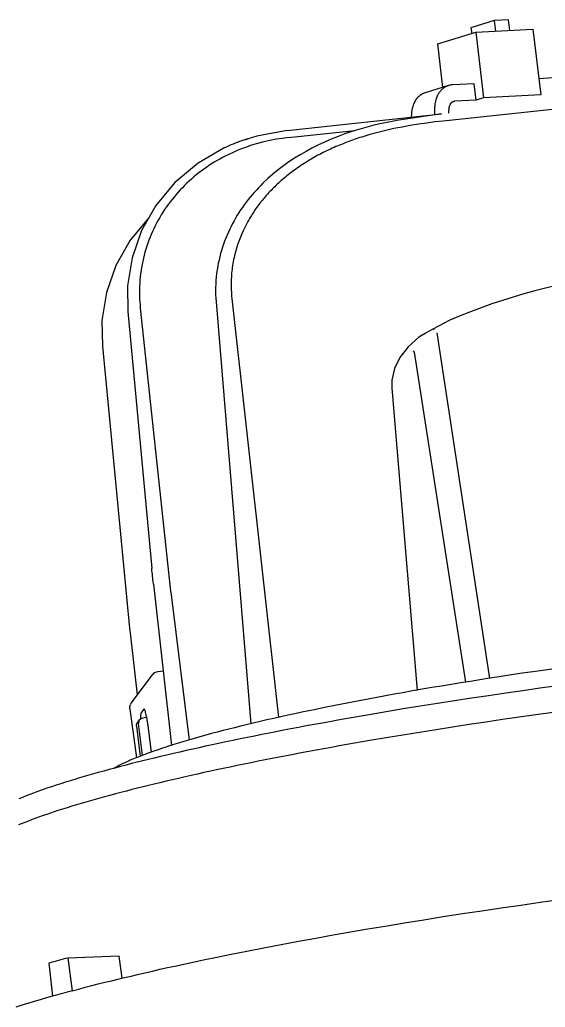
# Model space of a CAD drawing. Header units: millimetres. Extents: x 14 to 828, y 15 to 581.
# Drawn here: x 490.47 to 498.06, y 370.4 to 384.65 of the extents above; entities that cross this region are included whole.
import ezdxf

# ---------------------------------------------------------------- set-up
doc = ezdxf.new("R2010")
doc.units = ezdxf.units.MM
doc.header["$LTSCALE"] = 0.2
doc.layers.add('1_シンボル', color=2, linetype='Continuous')

msp = doc.modelspace()

# ---------------------------------------------------------------- linework, layer by layer
at = {"layer": '1_シンボル', "color": 7}
for points in [[(497.549, 384.495), (497.531, 384.649), (497.325, 384.639), (496.99, 384.535), (497, 384.451)], [(497.325, 384.639), (497.343, 384.485)], [(496.584, 383.674), (496.51, 384.3), (497.061, 384.47), (497.173, 383.522), (497.065, 383.489), (497.037, 383.726), (496.724, 383.71), (496.719, 383.709), (496.715, 383.709), (496.71, 383.709), (496.706, 383.708), (496.701, 383.707), (496.697, 383.707), (496.692, 383.706), (496.688, 383.705), (496.683, 383.704), (496.679, 383.703), (496.664, 383.699), (496.66, 383.698), (496.656, 383.697), (496.653, 383.695), (496.649, 383.694), (496.645, 383.692), (496.641, 383.691), (496.638, 383.689), (496.634, 383.688), (496.63, 383.686), (496.627, 383.684), (496.623, 383.682), (496.62, 383.68), (496.616, 383.679), (496.613, 383.677), (496.609, 383.674), (496.606, 383.672), (496.603, 383.67), (496.599, 383.668), (496.596, 383.666), (496.593, 383.663), (496.587, 383.659), (496.581, 383.654), (496.575, 383.649), (496.569, 383.644), (496.563, 383.638), (496.558, 383.633), (496.553, 383.627), (496.548, 383.621), (496.543, 383.615), (496.538, 383.609), (496.534, 383.603), (496.53, 383.598), (496.526, 383.592), (496.522, 383.586), (496.519, 383.58), (496.515, 383.574), (496.512, 383.567), (496.508, 383.561), (496.505, 383.555), (496.502, 383.549), (496.5, 383.543), (496.497, 383.537), (496.495, 383.531), (496.493, 383.525), (496.491, 383.519), (496.489, 383.513), (496.487, 383.507), (496.485, 383.501), (496.483, 383.495), (496.481, 383.489), (496.479, 383.478), (496.476, 383.467), (496.474, 383.456), (496.472, 383.446), (496.47, 383.435), (496.469, 383.424), (496.467, 383.413), (496.466, 383.402), (496.465, 383.391), (496.464, 383.379), (496.464, 383.369), (496.463, 383.359), (496.463, 383.349), (496.463, 383.339), (496.463, 383.329), (496.463, 383.319), (496.463, 383.309), (496.464, 383.299), (496.464, 383.289), (496.465, 383.279)], [(497.061, 384.47), (497.885, 384.513), (497.997, 383.565), (497.173, 383.522)], [(497.969, 383.802), (499.213, 383.888), (499.24, 383.658)], [(496.664, 383.699), (496.329, 383.595), (496.322, 383.593), (496.316, 383.591), (496.31, 383.589), (496.304, 383.586), (496.298, 383.583), (496.292, 383.581), (496.286, 383.578), (496.28, 383.574), (496.274, 383.571), (496.269, 383.567), (496.263, 383.564), (496.258, 383.56), (496.253, 383.556), (496.248, 383.552), (496.243, 383.548), (496.238, 383.544), (496.233, 383.539), (496.228, 383.535), (496.224, 383.53), (496.219, 383.525), (496.215, 383.521), (496.211, 383.516), (496.207, 383.511), (496.204, 383.507), (496.2, 383.502), (496.196, 383.497), (496.193, 383.492), (496.19, 383.487), (496.186, 383.481), (496.183, 383.476), (496.18, 383.471), (496.178, 383.466), (496.175, 383.461), (496.173, 383.457), (496.17, 383.451), (496.168, 383.446), (496.166, 383.441), (496.163, 383.436), (496.161, 383.431), (496.159, 383.426), (496.156, 383.417), (496.153, 383.407), (496.15, 383.398), (496.147, 383.388), (496.144, 383.379), (496.142, 383.369), (496.14, 383.36), (496.138, 383.35), (496.136, 383.34), (496.135, 383.331), (496.133, 383.322), (496.132, 383.313), (496.131, 383.305), (496.13, 383.296), (496.13, 383.287), (496.129, 383.278), (496.129, 383.27), (496.128, 383.261), (496.128, 383.252), (496.128, 383.244)], [(498.842, 383.428), (496.589, 383.187), (496.47, 383.174), (496.351, 383.158), (496.232, 383.141), (496.113, 383.122), (495.995, 383.101), (495.877, 383.078), (495.759, 383.052), (495.643, 383.023), (495.527, 382.991), (495.412, 382.957), (495.385, 382.948), (495.358, 382.939), (495.331, 382.93), (495.304, 382.921), (495.278, 382.911), (495.251, 382.902), (495.224, 382.892), (495.198, 382.882), (495.171, 382.872), (495.145, 382.861), (495.118, 382.851), (495.092, 382.84), (495.065, 382.829), (495.039, 382.818), (495.013, 382.806), (494.987, 382.795), (494.96, 382.783), (494.935, 382.771), (494.909, 382.758), (494.883, 382.746), (494.857, 382.733), (494.831, 382.72), (494.806, 382.706), (494.78, 382.693), (494.755, 382.679), (494.73, 382.664), (494.705, 382.65), (494.68, 382.635), (494.655, 382.621), (494.63, 382.606), (494.606, 382.59), (494.581, 382.575), (494.557, 382.56), (494.533, 382.544), (494.509, 382.528), (494.486, 382.512), (494.462, 382.495), (494.439, 382.479), (494.416, 382.462), (494.393, 382.445), (494.372, 382.429), (494.351, 382.412), (494.33, 382.396), (494.31, 382.379), (494.29, 382.362), (494.269, 382.345), (494.249, 382.328), (494.23, 382.311), (494.21, 382.293), (494.191, 382.275), (494.173, 382.258), (494.155, 382.24), (494.137, 382.223), (494.119, 382.205), (494.102, 382.187), (494.085, 382.169), (494.068, 382.151), (494.051, 382.132), (494.034, 382.114), (494.018, 382.095), (494.002, 382.076), (493.987, 382.058), (493.972, 382.039), (493.957, 382.02), (493.942, 382.001), (493.927, 381.982), (493.912, 381.963), (493.898, 381.944), (493.884, 381.924), (493.87, 381.904), (493.857, 381.884), (493.844, 381.864), (493.83, 381.844), (493.818, 381.823), (493.805, 381.803), (493.793, 381.782), (493.78, 381.761), (493.769, 381.74), (493.757, 381.719), (493.746, 381.698), (493.722, 381.652), (493.7, 381.605), (493.679, 381.558), (493.659, 381.511), (493.641, 381.463), (493.624, 381.414), (493.608, 381.365), (493.593, 381.316), (493.58, 381.266), (493.568, 381.216), (493.562, 381.188), (493.557, 381.16), (493.552, 381.132), (493.547, 381.104), (493.543, 381.076), (493.539, 381.048), (493.536, 381.02), (493.533, 380.992), (493.531, 380.964), (493.529, 380.935), (493.527, 380.905), (493.526, 380.874), (493.525, 380.843), (493.525, 380.812), (493.526, 380.781), (493.527, 380.75), (493.529, 380.719), (493.531, 380.688), (493.533, 380.657), (493.536, 380.627)], [(496.671, 383.302), (496.671, 383.307), (496.671, 383.313), (496.671, 383.319), (496.671, 383.325), (496.671, 383.331), (496.672, 383.337), (496.672, 383.343), (496.672, 383.349), (496.673, 383.355), (496.673, 383.36), (496.674, 383.366), (496.675, 383.371), (496.675, 383.376), (496.676, 383.381), (496.677, 383.386), (496.678, 383.391), (496.679, 383.396), (496.681, 383.401), (496.682, 383.406), (496.684, 383.411), (496.692, 383.432), (496.693, 383.433), (496.694, 383.435), (496.695, 383.437), (496.696, 383.439), (496.697, 383.44), (496.699, 383.442), (496.7, 383.444), (496.701, 383.445), (496.702, 383.447), (496.703, 383.449), (496.705, 383.45), (496.706, 383.452), (496.707, 383.453), (496.709, 383.454), (496.71, 383.456), (496.712, 383.457), (496.713, 383.458), (496.714, 383.459), (496.716, 383.46), (496.718, 383.462), (496.719, 383.463), (496.721, 383.464), (496.722, 383.465), (496.724, 383.466), (496.726, 383.466), (496.728, 383.467), (496.729, 383.468), (496.731, 383.469), (496.733, 383.469), (496.735, 383.47)], [(497.065, 383.489), (496.752, 383.473), (496.722, 383.464)], [(496.735, 383.47), (496.752, 383.473)], [(494.333, 383.052), (496.566, 383.29)], [(496.566, 383.29), (495.919, 383.194)], [(495.778, 383.168), (495.675, 383.146), (495.573, 383.121), (495.471, 383.095), (495.37, 383.066), (495.269, 383.035), (495.169, 383.001), (495.07, 382.965), (494.972, 382.926), (494.876, 382.884), (494.78, 382.839), (494.693, 382.796), (494.608, 382.75), (494.524, 382.701), (494.441, 382.65), (494.36, 382.597), (494.281, 382.541), (494.204, 382.482), (494.129, 382.421), (494.056, 382.357), (493.986, 382.291), (493.953, 382.259), (493.921, 382.226), (493.89, 382.192), (493.859, 382.158), (493.829, 382.124), (493.8, 382.089), (493.771, 382.053), (493.743, 382.017), (493.716, 381.98), (493.689, 381.942), (493.663, 381.905), (493.638, 381.866), (493.614, 381.827), (493.591, 381.788), (493.568, 381.748), (493.546, 381.708), (493.525, 381.667), (493.505, 381.626), (493.486, 381.584), (493.468, 381.542), (493.449, 381.499), (493.432, 381.454), (493.416, 381.41), (493.401, 381.365), (493.387, 381.32), (493.374, 381.274), (493.362, 381.228), (493.351, 381.182), (493.341, 381.136), (493.332, 381.089), (493.324, 381.039), (493.317, 380.988), (493.311, 380.937), (493.307, 380.886), (493.304, 380.835), (493.302, 380.784), (493.301, 380.733), (493.302, 380.681), (493.305, 380.63), (493.308, 380.579)], [(495.902, 383.192), (495.778, 383.168)], [(495.919, 383.195), (495.901, 383.192)], [(494.333, 383.052), (493.895, 382.97), (493.77, 382.933)], [(494.356, 382.949), (495.311, 383.051)], [(494.356, 382.949), (494.266, 382.938), (494.176, 382.924), (494.087, 382.907), (493.997, 382.886), (493.909, 382.863), (493.821, 382.837), (493.735, 382.807), (493.649, 382.775), (493.565, 382.74), (493.483, 382.701), (493.442, 382.681), (493.402, 382.66), (493.362, 382.638), (493.322, 382.616), (493.283, 382.593), (493.244, 382.569), (493.206, 382.544), (493.169, 382.518), (493.132, 382.492), (493.095, 382.465), (493.059, 382.438), (493.023, 382.41), (492.988, 382.381), (492.954, 382.351), (492.92, 382.321), (492.887, 382.29), (492.854, 382.258), (492.823, 382.226), (492.791, 382.193), (492.761, 382.16), (492.731, 382.126), (492.701, 382.091), (492.673, 382.056), (492.645, 382.02), (492.618, 381.984), (492.592, 381.947), (492.566, 381.91), (492.541, 381.872), (492.517, 381.833), (492.494, 381.794), (492.472, 381.755), (492.45, 381.715), (492.43, 381.675), (492.41, 381.634), (492.391, 381.593), (492.373, 381.551), (492.355, 381.51), (492.339, 381.467), (492.323, 381.425), (492.309, 381.382), (492.295, 381.339), (492.282, 381.295), (492.27, 381.251), (492.26, 381.207), (492.25, 381.163), (492.24, 381.119), (492.232, 381.074), (492.225, 381.029), (492.219, 380.984), (492.214, 380.939), (492.209, 380.894), (492.206, 380.849), (492.204, 380.803), (492.202, 380.758), (492.202, 380.712), (492.202, 380.667), (492.204, 380.621), (492.206, 380.576), (492.21, 380.531), (492.214, 380.486)], [(493.738, 382.923), (493.735, 382.922)], [(493.768, 382.933), (493.77, 382.933)], [(493.437, 382.804), (493.049, 382.581), (492.714, 382.3), (492.44, 381.971), (492.233, 381.606), (492.096, 381.215), (492.031, 380.808), (492.035, 380.439)], [(492.339, 381.792), (492.067, 381.466), (491.86, 381.102), (491.724, 380.712), (491.661, 380.308), (491.666, 379.939)], [(493.308, 380.579), (493.811, 374.487)], [(493.536, 380.627), (494.21, 374.579)], [(492.036, 380.44), (492.035, 380.439), (492.38, 376.729), (492.38, 376.73)], [(492.214, 380.486), (492.642, 376.495)], [(496.601, 380.272), (496.438, 380.185), (496.325, 380.121)], [(496.684, 380.312), (496.656, 380.3), (496.62, 380.282), (496.603, 380.274), (496.601, 380.272)], [(496.325, 380.121), (496.326, 380.121), (496.239, 380.066), (496.081, 379.93), (495.962, 379.777), (495.884, 379.614), (495.848, 379.448), (495.847, 379.33)], [(496.453, 380.179), (496.46, 380.175)], [(496.499, 380.132), (497.259, 375.143)], [(491.666, 379.939), (492.059, 375.87)], [(496.154, 379.873), (496.169, 379.853)], [(496.169, 379.853), (496.91, 375.089)], [(495.847, 379.33), (495.846, 379.33), (496.211, 374.971)], [(492.403, 376.505), (492.663, 374.177)], [(492.664, 376.31), (492.922, 374.252)], [(492.059, 375.87), (492.063, 375.835), (492.071, 375.758), (492.076, 375.713)], [(492.076, 375.713), (492.169, 374.904)], [(498.292, 375.298), (497.994, 375.255), (497.696, 375.212), (497.398, 375.167), (497.259, 375.145), (497.12, 375.123), (496.981, 375.101), (496.842, 375.079), (496.703, 375.056), (496.564, 375.033), (496.425, 375.01), (496.286, 374.986), (496.147, 374.962), (496.008, 374.937), (495.882, 374.915), (495.756, 374.892), (495.629, 374.869), (495.503, 374.845), (495.377, 374.821), (495.251, 374.797), (495.125, 374.773), (494.999, 374.748), (494.873, 374.722), (494.747, 374.697), (494.647, 374.676), (494.546, 374.654), (494.446, 374.633), (494.345, 374.611), (494.245, 374.589), (494.145, 374.567), (494.044, 374.544), (493.944, 374.521), (493.844, 374.497), (493.744, 374.473), (493.66, 374.453), (493.576, 374.432), (493.493, 374.411), (493.409, 374.39), (493.325, 374.368), (493.242, 374.346), (493.159, 374.323), (493.075, 374.3), (492.992, 374.277), (492.909, 374.253), (492.844, 374.234), (492.779, 374.214), (492.714, 374.194), (492.65, 374.174), (492.585, 374.153), (492.521, 374.132), (492.457, 374.11), (492.393, 374.088), (492.329, 374.065), (492.265, 374.041), (492.241, 374.031), (492.216, 374.022), (492.191, 374.012), (492.167, 374.002), (492.142, 373.992), (492.118, 373.982), (492.093, 373.972), (492.069, 373.961), (492.045, 373.951), (492.021, 373.94), (492.001, 373.931), (491.982, 373.922), (491.962, 373.913), (491.943, 373.904), (491.924, 373.894), (491.905, 373.884), (491.886, 373.874), (491.867, 373.864), (491.848, 373.854), (491.83, 373.843)], [(492.086, 374.793), (492.385, 375.192)], [(498.245, 375.037), (497.985, 375.001), (497.738, 374.966), (497.491, 374.931), (497.244, 374.894), (496.997, 374.857), (496.751, 374.82), (496.504, 374.781), (496.257, 374.742), (496.011, 374.702), (495.765, 374.661), (495.519, 374.619), (495.405, 374.599), (495.292, 374.58), (495.179, 374.56), (495.065, 374.539), (494.952, 374.519), (494.839, 374.498), (494.726, 374.478), (494.612, 374.457), (494.499, 374.435), (494.386, 374.414), (494.282, 374.394), (494.178, 374.374), (494.073, 374.353), (493.969, 374.333), (493.865, 374.312), (493.761, 374.291), (493.657, 374.27), (493.553, 374.248), (493.449, 374.226), (493.345, 374.204), (493.252, 374.184), (493.158, 374.164), (493.065, 374.143), (492.972, 374.123), (492.879, 374.102), (492.785, 374.081), (492.692, 374.059), (492.599, 374.037), (492.506, 374.015), (492.413, 373.993), (492.332, 373.973), (492.251, 373.953), (492.17, 373.933), (492.089, 373.913), (492.008, 373.892), (491.928, 373.871), (491.847, 373.85), (491.766, 373.828), (491.686, 373.806), (491.605, 373.784), (491.538, 373.765), (491.47, 373.745), (491.403, 373.726), (491.336, 373.706), (491.268, 373.686), (491.201, 373.665), (491.134, 373.644), (491.067, 373.623), (491.001, 373.602), (490.934, 373.58), (490.881, 373.562), (490.828, 373.544), (490.775, 373.525), (490.722, 373.506), (490.67, 373.487), (490.617, 373.467), (490.565, 373.447), (490.513, 373.426), (490.461, 373.405)], [(492.362, 375.108), (492.362, 375.106)], [(492.064, 374.706), (492.161, 373.999)], [(498.176, 374.653), (497.924, 374.618), (497.684, 374.584), (497.444, 374.549), (497.204, 374.514), (496.964, 374.478), (496.725, 374.441), (496.485, 374.403), (496.246, 374.365), (496.006, 374.326), (495.767, 374.286), (495.528, 374.246), (495.418, 374.227), (495.307, 374.207), (495.197, 374.188), (495.087, 374.168), (494.976, 374.148), (494.866, 374.128), (494.756, 374.108), (494.646, 374.088), (494.536, 374.067), (494.425, 374.046), (494.324, 374.027), (494.222, 374.007), (494.12, 373.987), (494.018, 373.967), (493.917, 373.947), (493.815, 373.927), (493.713, 373.906), (493.612, 373.885), (493.51, 373.864), (493.409, 373.842), (493.317, 373.823), (493.226, 373.803), (493.134, 373.783), (493.042, 373.763), (492.951, 373.743), (492.86, 373.722), (492.768, 373.701), (492.677, 373.68), (492.586, 373.659), (492.494, 373.637), (492.414, 373.618), (492.334, 373.598), (492.254, 373.579), (492.174, 373.559), (492.094, 373.539), (492.014, 373.518), (491.935, 373.497), (491.855, 373.476), (491.775, 373.455), (491.696, 373.434), (491.628, 373.415), (491.561, 373.396), (491.494, 373.377), (491.427, 373.358), (491.359, 373.338), (491.292, 373.318), (491.225, 373.298), (491.159, 373.277), (491.092, 373.256), (491.025, 373.235), (490.972, 373.217), (490.918, 373.199), (490.865, 373.181), (490.811, 373.163), (490.758, 373.144), (490.705, 373.125), (490.652, 373.105), (490.599, 373.085), (490.546, 373.065), (490.494, 373.044), (490.454, 373.028)], [(492.207, 374.549), (492.209, 374.552), (492.212, 374.555), (492.215, 374.557), (492.219, 374.56), (492.222, 374.562), (492.225, 374.564), (492.229, 374.566), (492.233, 374.568), (492.236, 374.569), (492.24, 374.571), (492.276, 374.579), (492.304, 374.583)], [(492.306, 374.581), (492.304, 374.583)], [(492.159, 374.453), (492.21, 374.017)], [(492.245, 374.029), (492.189, 374.493)], [(491.952, 370.815), (491.91, 371.136), (491.17, 371.108), (491.231, 370.635), (491.325, 370.66), (491.419, 370.685), (491.513, 370.709), (491.607, 370.733), (491.702, 370.757), (491.796, 370.78), (491.891, 370.803), (491.985, 370.826), (492.08, 370.848), (492.174, 370.871), (492.282, 370.896), (492.39, 370.92), (492.498, 370.945), (492.606, 370.969), (492.714, 370.992), (492.822, 371.016), (492.93, 371.039), (493.038, 371.062), (493.146, 371.085), (493.254, 371.107), (493.503, 371.158), (493.751, 371.208), (494, 371.256), (494.25, 371.304), (494.499, 371.35), (494.749, 371.396), (494.998, 371.441), (495.248, 371.484), (495.498, 371.527), (495.749, 371.569), (496.028, 371.615), (496.308, 371.661), (496.587, 371.705), (496.867, 371.748), (497.147, 371.791), (497.427, 371.832), (497.708, 371.873), (497.988, 371.913), (498.269, 371.952)]]:
    msp.add_lwpolyline(points, dxfattribs=at)
for points in [[(493.735, 382.922, 0.005732), (493.676, 382.902, 0.025002), (493.433, 382.802)], [(493.735, 382.922), (493.738, 382.923, -0.002966), (493.768, 382.933)], [(493.768, 382.933, 0.001008), (493.738, 382.923), (493.735, 382.922)], [(499.373, 380.987, 0.005461), (499.186, 380.97, 0.07591), (496.684, 380.312)], [(496.003, 379.831, 0.001089), (496.001, 379.828)], [(492.403, 376.505), (492.403, 376.509, -0.004567), (492.38, 376.729)], [(492.642, 376.495, 0.004515), (492.664, 376.31)], [(492.544, 375.248), (492.468, 375.24, 0.208501), (492.385, 375.192)], [(492.064, 374.706), (492.063, 374.708, -0.05713), (492.063, 374.736, -0.067367), (492.071, 374.766)], [(492.086, 374.793, 0.065263), (492.071, 374.766)], [(492.378, 374.077), (492.321, 374.496, 0.006236), (492.313, 374.546, 0.007583), (492.305, 374.594), (492.291, 374.655), (492.287, 374.667), (492.284, 374.678), (492.281, 374.686), (492.277, 374.693), (492.274, 374.698), (492.272, 374.7), (492.269, 374.701), (492.267, 374.699), (492.223, 374.64), (492.221, 374.637), (492.22, 374.631), (492.218, 374.614), (492.217, 374.59), (492.217, 374.559)], [(492.168, 374.498, -0.006557), (492.172, 374.504), (492.173, 374.506, -0.016753), (492.184, 374.522), (492.207, 374.549)], [(492.207, 374.549, 0.015611), (492.204, 374.546), (492.2, 374.541), (492.198, 374.537), (492.195, 374.532), (492.193, 374.526), (492.191, 374.521), (492.19, 374.516), (492.189, 374.51), (492.188, 374.504), (492.188, 374.499), (492.189, 374.493)], [(492.159, 374.453, -0.068348), (492.159, 374.472), (492.16, 374.475), (492.16, 374.478), (492.161, 374.48), (492.162, 374.483), (492.162, 374.486), (492.163, 374.488), (492.165, 374.491), (492.166, 374.493), (492.167, 374.496), (492.168, 374.498)], [(491.17, 371.108, 0.003238), (490.895, 371.032), (490.947, 370.557), (490.858, 370.532), (490.769, 370.506), (490.68, 370.479), (490.591, 370.453), (490.503, 370.425), (490.415, 370.397)], [(491.231, 370.635, 0.003349), (490.947, 370.557)]]:
    msp.add_lwpolyline(points, format="xyb", dxfattribs=at)

doc.saveas('drawing.dxf')
